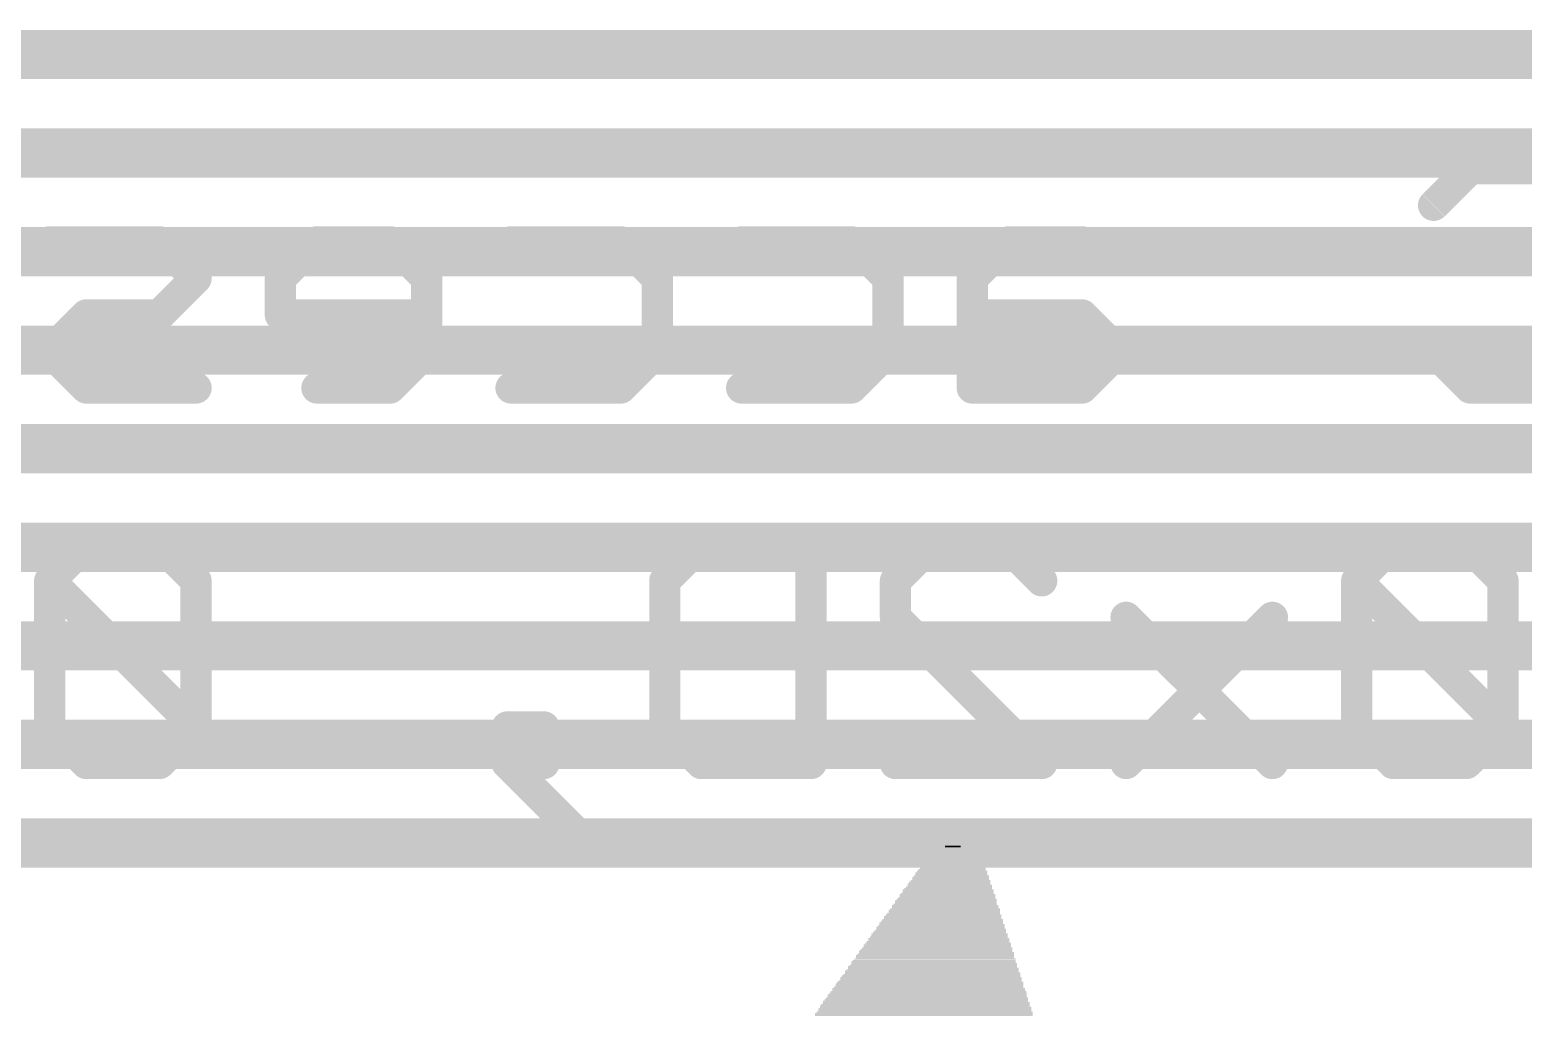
# Model space of a CAD drawing. Extents: x -8.6 to 30.2, y -8.2 to 38.7.
# Drawn here: x 9.16 to 15.21, y 21.39 to 25.39 of the extents above; entities that cross this region are included whole.
import ezdxf

# ---------------------------------------------------------------- set-up
doc = ezdxf.new("R2010")
doc.units = 0
for name, color, linetype in [('1', 12, 'CONTINUOUS'), ('21', 40, 'CONTINUOUS'), ('22', 6, 'CONTINUOUS')]:
    doc.layers.add(name, color=color, linetype=linetype)

# ---------------------------------------------------------------- blocks, each defined once
blk = doc.blocks.new('RECT')
blk.add_solid([(-0.5, -0.5), (0.5, -0.5), (-0.5, 0.5), (0.5, 0.5)])

msp = doc.modelspace()

# ---------------------------------------------------------------- linework, layer by layer
at = {"layer": '1', "const_width": 0.2}
for points in [[(2.8, 25.293), (22.6, 25.293)], [(3.2, 24.893), (22.2, 24.893)], [(3.6, 24.493), (21.8, 24.493)], [(4, 24.093), (21.4, 24.093)], [(4.4, 23.693), (21, 23.693)], [(4.8, 23.293), (20.6, 23.293)], [(5.2, 22.893), (20.2, 22.893)], [(5.6, 22.493), (19.8, 22.493)], [(6, 22.093), (19.4, 22.093)]]:
    msp.add_lwpolyline(points, dxfattribs=at)
at = {"layer": '22', "const_width": 0.127}
for points in [[(14.8499, 24.681), (14.9982, 24.8293)], [(14.9982, 24.8293), (15.2948, 24.8293)], [(9.6817, 24.5327), (9.2368, 24.5327)], [(9.83, 24.3844), (9.6817, 24.5327)], [(10.3206, 24.5327), (10.1723, 24.3844)], [(10.6172, 24.5327), (10.3206, 24.5327)], [(10.7655, 24.3844), (10.6172, 24.5327)], [(11.1078, 24.5327), (11.5527, 24.5327)], [(11.5527, 24.5327), (11.701, 24.3844)], [(12.0433, 24.5327), (12.4882, 24.5327)], [(12.4882, 24.5327), (12.6365, 24.3844)], [(13.1271, 24.5327), (12.9789, 24.3844)], [(13.4237, 24.5327), (13.1271, 24.5327)], [(9.6817, 24.2361), (9.83, 24.3844)], [(10.1723, 24.3844), (10.1723, 24.2361)], [(10.7655, 24.0878), (10.7655, 24.3844)], [(11.701, 24.3844), (11.701, 24.0878)], [(12.6365, 24.3844), (12.6365, 24.0878)], [(12.9789, 24.3844), (12.9789, 23.9395)], [(9.2368, 24.0878), (9.3851, 24.2361)], [(9.3851, 24.2361), (9.6817, 24.2361)], [(10.1723, 24.2361), (10.7655, 24.2361)], [(13.4237, 24.2361), (12.9789, 24.2361)], [(13.572, 24.0878), (13.4237, 24.2361)], [(9.3851, 23.9395), (9.2368, 24.0878)], [(10.6172, 23.9395), (10.7655, 24.0878)], [(11.701, 24.0878), (11.5527, 23.9395)], [(12.6365, 24.0878), (12.4882, 23.9395)], [(13.4237, 23.9395), (13.572, 24.0878)], [(14.9982, 23.9395), (14.8499, 24.0878)], [(9.83, 23.9395), (9.3851, 23.9395)], [(10.3206, 23.9395), (10.6172, 23.9395)], [(11.5527, 23.9395), (11.1078, 23.9395)], [(12.4882, 23.9395), (12.0433, 23.9395)], [(12.9789, 23.9395), (13.4237, 23.9395)], [(15.2948, 23.9395), (14.9982, 23.9395)], [(9.3851, 23.3053), (9.2368, 23.157)], [(9.6817, 23.3053), (9.3851, 23.3053)], [(9.83, 23.157), (9.6817, 23.3053)], [(11.7315, 23.157), (11.8798, 23.3053)], [(11.8798, 23.3053), (12.3247, 23.3053)], [(12.3247, 23.3053), (12.3247, 22.4155)], [(12.667, 23.157), (12.8153, 23.3053)], [(12.8153, 23.3053), (13.1119, 23.3053)], [(13.1119, 23.3053), (13.2602, 23.157)], [(14.6864, 23.3053), (14.5381, 23.157)], [(14.9829, 23.3053), (14.6864, 23.3053)], [(15.1312, 23.157), (14.9829, 23.3053)], [(9.2368, 23.157), (9.2368, 22.5638)], [(9.83, 22.5638), (9.2368, 23.157)], [(9.83, 22.5638), (9.83, 23.157)], [(11.7315, 22.5638), (11.7315, 23.157)], [(12.667, 23.0087), (12.667, 23.157)], [(14.5381, 23.157), (14.5381, 22.5638)], [(15.1312, 22.5638), (14.5381, 23.157)], [(15.1312, 22.5638), (15.1312, 23.157)], [(13.2602, 22.4155), (12.667, 23.0087)], [(14.1957, 23.0087), (13.6025, 22.4155)], [(14.1957, 22.4155), (13.6025, 23.0087)], [(9.2368, 22.5638), (9.3851, 22.4155)], [(9.6817, 22.4155), (9.83, 22.5638)], [(11.0926, 22.4155), (11.0926, 22.5638)], [(11.0926, 22.5638), (11.2409, 22.5638)], [(11.2409, 22.5638), (11.2409, 22.4155)], [(11.8798, 22.4155), (11.7315, 22.5638)], [(14.5381, 22.5638), (14.6864, 22.4155)], [(14.9829, 22.4155), (15.1312, 22.5638)], [(9.3851, 22.4155), (9.6817, 22.4155)], [(11.3892, 22.1189), (11.0926, 22.4155)], [(11.2409, 22.4155), (11.0926, 22.4155)], [(12.3247, 22.4155), (11.8798, 22.4155)], [(12.667, 22.4155), (13.2602, 22.4155)], [(14.6864, 22.4155), (14.9829, 22.4155)]]:
    msp.add_lwpolyline(points, dxfattribs=at)
at = {"layer": '22', "const_width": 0.0635}
for points in [[(14.9982, 24.861, 1), (14.9982, 24.7975)], [(15.0206, 24.8068, 1), (14.9757, 24.8517)], [(14.8274, 24.7034, 1), (14.8723, 24.6585)], [(9.2368, 24.5644, 1), (9.2368, 24.5009)], [(9.7041, 24.5551, 1), (9.6592, 24.5102)], [(9.6817, 24.5009, 1), (9.6817, 24.5644)], [(10.3206, 24.5644, 1), (10.3206, 24.5009)], [(10.343, 24.5102, 1), (10.2981, 24.5551)], [(10.6396, 24.5551, 1), (10.5947, 24.5102)], [(10.6172, 24.5009, 1), (10.6172, 24.5644)], [(11.1078, 24.5644, 1), (11.1078, 24.5009)], [(11.5751, 24.5551, 1), (11.5302, 24.5102)], [(11.5527, 24.5009, 1), (11.5527, 24.5644)], [(12.0433, 24.5644, 1), (12.0433, 24.5009)], [(12.5107, 24.5551, 1), (12.4658, 24.5102)], [(12.4882, 24.5009, 1), (12.4882, 24.5644)], [(13.1271, 24.5644, 1), (13.1271, 24.5009)], [(13.1496, 24.5102, 1), (13.1047, 24.5551)], [(13.4237, 24.5009, 1), (13.4237, 24.5644)], [(9.8075, 24.3619, 1), (9.8524, 24.4068)], [(9.8524, 24.3619, 1), (9.8075, 24.4068)], [(10.204, 24.3844, 1), (10.1405, 24.3844)], [(10.1498, 24.4068, 1), (10.1947, 24.3619)], [(10.7972, 24.3844, 1), (10.7337, 24.3844)], [(10.743, 24.3619, 1), (10.7879, 24.4068)], [(11.7327, 24.3844, 1), (11.6692, 24.3844)], [(11.6785, 24.3619, 1), (11.7234, 24.4068)], [(12.6683, 24.3844, 1), (12.6048, 24.3844)], [(12.6141, 24.3619, 1), (12.659, 24.4068)], [(13.0106, 24.3844, 1), (12.9471, 24.3844)], [(12.9564, 24.4068, 1), (13.0013, 24.3619)], [(9.3851, 24.2678, 1), (9.3851, 24.2043)], [(9.4075, 24.2136, 1), (9.3626, 24.2585)], [(9.6592, 24.2585, 1), (9.7041, 24.2136)], [(9.6817, 24.2043, 1), (9.6817, 24.2678)], [(10.1723, 24.2678, 1), (10.1723, 24.2043)], [(10.7655, 24.2043, 1), (10.7655, 24.2678)], [(12.9789, 24.2678, 1), (12.9789, 24.2043)], [(13.4462, 24.2585, 1), (13.4013, 24.2136)], [(13.4237, 24.2043, 1), (13.4237, 24.2678)], [(10.1405, 24.2361, 1), (10.204, 24.2361)], [(9.2592, 24.1102, 1), (9.2143, 24.0653)], [(9.2143, 24.1102, 1), (9.2592, 24.0653)], [(10.7337, 24.0878, 1), (10.7972, 24.0878)], [(10.7879, 24.0653, 1), (10.743, 24.1102)], [(11.6692, 24.0878, 1), (11.7327, 24.0878)], [(11.7234, 24.0653, 1), (11.6785, 24.1102)], [(12.6048, 24.0878, 1), (12.6683, 24.0878)], [(12.659, 24.0653, 1), (12.6141, 24.1102)], [(13.5945, 24.0653, 1), (13.5496, 24.1102)], [(13.5496, 24.0653, 1), (13.5945, 24.1102)], [(14.8723, 24.1102, 1), (14.8274, 24.0653)], [(9.3851, 23.9713, 1), (9.3851, 23.9078)], [(9.3626, 23.917, 1), (9.4075, 23.962)], [(9.83, 23.9078, 1), (9.83, 23.9713)], [(10.3206, 23.9713, 1), (10.3206, 23.9078)], [(10.5947, 23.962, 1), (10.6396, 23.917)], [(10.6172, 23.9078, 1), (10.6172, 23.9713)], [(11.1078, 23.9713, 1), (11.1078, 23.9078)], [(11.5302, 23.962, 1), (11.5751, 23.917)], [(11.5527, 23.9078, 1), (11.5527, 23.9713)], [(12.0433, 23.9713, 1), (12.0433, 23.9078)], [(12.4658, 23.962, 1), (12.5107, 23.917)], [(12.4882, 23.9078, 1), (12.4882, 23.9713)], [(12.9789, 23.9713, 1), (12.9789, 23.9078)], [(13.4013, 23.962, 1), (13.4462, 23.917)], [(13.4237, 23.9078, 1), (13.4237, 23.9713)], [(14.9982, 23.9713, 1), (14.9982, 23.9078)], [(14.9757, 23.917, 1), (15.0206, 23.962)], [(12.9471, 23.9395, 1), (13.0106, 23.9395)], [(9.3851, 23.337, 1), (9.3851, 23.2735)], [(9.4075, 23.2828, 1), (9.3626, 23.3277)], [(9.7041, 23.3277, 1), (9.6592, 23.2828)], [(9.6817, 23.2735, 1), (9.6817, 23.337)], [(11.8798, 23.337, 1), (11.8798, 23.2735)], [(11.9022, 23.2828, 1), (11.8573, 23.3277)], [(12.3564, 23.3053, 1), (12.2929, 23.3053)], [(12.3247, 23.2735, 1), (12.3247, 23.337)], [(12.8153, 23.337, 1), (12.8153, 23.2735)], [(12.8378, 23.2828, 1), (12.7929, 23.3277)], [(13.1344, 23.3277, 1), (13.0894, 23.2828)], [(13.1119, 23.2735, 1), (13.1119, 23.337)], [(14.6864, 23.337, 1), (14.6864, 23.2735)], [(14.7088, 23.2828, 1), (14.6639, 23.3277)], [(15.0054, 23.3277, 1), (14.9605, 23.2828)], [(14.9829, 23.2735, 1), (14.9829, 23.337)], [(9.2685, 23.157, 1), (9.205, 23.157)], [(9.2592, 23.1794, 1), (9.2143, 23.1345)], [(9.2143, 23.1794, 1), (9.2592, 23.1345)], [(9.8617, 23.157, 1), (9.7982, 23.157)], [(9.8075, 23.1345, 1), (9.8524, 23.1794)], [(11.7633, 23.157, 1), (11.6997, 23.157)], [(11.709, 23.1794, 1), (11.754, 23.1345)], [(12.6988, 23.157, 1), (12.6353, 23.157)], [(12.6446, 23.1794, 1), (12.6895, 23.1345)], [(13.2377, 23.1345, 1), (13.2826, 23.1794)], [(14.5698, 23.157, 1), (14.5063, 23.157)], [(14.5605, 23.1794, 1), (14.5156, 23.1345)], [(14.5156, 23.1794, 1), (14.5605, 23.1345)], [(15.163, 23.157, 1), (15.0995, 23.157)], [(15.1088, 23.1345, 1), (15.1537, 23.1794)], [(12.6895, 23.0311, 1), (12.6446, 22.9862)], [(12.6353, 23.0087, 1), (12.6988, 23.0087)], [(13.625, 23.0311, 1), (13.5801, 22.9862)], [(14.2182, 22.9862, 1), (14.1733, 23.0311)], [(9.2592, 22.5862, 1), (9.2143, 22.5413)], [(9.205, 22.5638, 1), (9.2685, 22.5638)], [(9.7982, 22.5638, 1), (9.8617, 22.5638)], [(9.8075, 22.5413, 1), (9.8524, 22.5862)], [(9.8524, 22.5413, 1), (9.8075, 22.5862)], [(11.1243, 22.5638, 1), (11.0608, 22.5638)], [(11.0926, 22.5955, 1), (11.0926, 22.532)], [(11.2726, 22.5638, 1), (11.2091, 22.5638)], [(11.2409, 22.532, 1), (11.2409, 22.5955)], [(11.6997, 22.5638, 1), (11.7633, 22.5638)], [(11.754, 22.5862, 1), (11.709, 22.5413)], [(14.5063, 22.5638, 1), (14.5698, 22.5638)], [(14.5605, 22.5862, 1), (14.5156, 22.5413)], [(15.0995, 22.5638, 1), (15.163, 22.5638)], [(15.1088, 22.5413, 1), (15.1537, 22.5862)], [(15.1537, 22.5413, 1), (15.1088, 22.5862)], [(9.3851, 22.4473, 1), (9.3851, 22.3838)], [(9.6817, 22.3838, 1), (9.6817, 22.4473)], [(11.115, 22.438, 1), (11.0701, 22.393)], [(11.0926, 22.4473, 1), (11.0926, 22.3838)], [(11.2409, 22.3838, 1), (11.2409, 22.4473)], [(11.8798, 22.4473, 1), (11.8798, 22.3838)], [(12.3247, 22.3838, 1), (12.3247, 22.4473)], [(12.667, 22.4473, 1), (12.667, 22.3838)], [(13.2602, 22.3838, 1), (13.2602, 22.4473)], [(14.6864, 22.4473, 1), (14.6864, 22.3838)], [(14.9829, 22.3838, 1), (14.9829, 22.4473)], [(9.3626, 22.393, 1), (9.4075, 22.438)], [(9.6592, 22.438, 1), (9.7041, 22.393)], [(11.0608, 22.4155, 1), (11.1243, 22.4155)], [(11.2091, 22.4155, 1), (11.2726, 22.4155)], [(11.8573, 22.393, 1), (11.9022, 22.438)], [(12.2929, 22.4155, 1), (12.3564, 22.4155)], [(13.2377, 22.393, 1), (13.2826, 22.438)], [(13.5801, 22.438, 1), (13.625, 22.393)], [(14.1733, 22.393, 1), (14.2182, 22.438)], [(14.6639, 22.393, 1), (14.7088, 22.438)], [(14.9605, 22.438, 1), (15.0054, 22.393)], [(11.3667, 22.0965, 1), (11.4116, 22.1414)]]:
    msp.add_lwpolyline(points, format="xyb", dxfattribs=at)

# ---------------------------------------------------------------- block references
at = {"layer": '21'}
for p, xscale, yscale in [((12.9032, 22.0472), 0.1842, 0.0064), ((12.9032, 22.0536), 0.1714, 0.0063), ((12.9064, 22.0599), 0.1524, 0.0064), ((12.9032, 22.0663), 0.1334, 0.0063), ((12.9, 22.0726), 0.1016, 0.0064), ((12.9001, 22.079), 0.0635, 0.0063), ((12.8969, 21.9964), 0.2603, 0.0064), ((12.9001, 21.9901), 0.2667, 0.0063), ((12.9, 22.0028), 0.254, 0.0063), ((12.9001, 22.0091), 0.2413, 0.0064), ((12.9032, 22.0155), 0.235, 0.0063), ((12.9032, 22.0282), 0.2222, 0.0063), ((12.9032, 22.0218), 0.2222, 0.0064), ((12.9032, 22.0345), 0.2096, 0.0064), ((12.9032, 22.0409), 0.1968, 0.0063), ((12.8841, 21.9266), 0.3365, 0.0063), ((12.8873, 21.9329), 0.3302, 0.0064), ((12.8905, 21.9393), 0.3238, 0.0063), ((12.8905, 21.952), 0.3112, 0.0063), ((12.8905, 21.9456), 0.3112, 0.0064), ((12.8937, 21.9583), 0.3048, 0.0064), ((12.8937, 21.971), 0.2921, 0.0064), ((12.8937, 21.9647), 0.2921, 0.0063), ((12.8969, 21.9774), 0.2857, 0.0063), ((12.8969, 21.9837), 0.2731, 0.0064), ((12.8746, 21.8631), 0.4064, 0.0063), ((12.8747, 21.8694), 0.3937, 0.0064), ((12.8778, 21.8821), 0.3874, 0.0064), ((12.8778, 21.8758), 0.3874, 0.0063), ((12.8778, 21.8885), 0.3746, 0.0063), ((12.881, 21.9012), 0.3683, 0.0063), ((12.881, 21.8948), 0.3683, 0.0064), ((12.881, 21.9075), 0.3556, 0.0064), ((12.8841, 21.9139), 0.3493, 0.0063), ((12.8874, 21.9202), 0.3429, 0.0064), ((12.8619, 21.8059), 0.4572, 0.0064), ((12.8651, 21.8186), 0.4508, 0.0064), ((12.8651, 21.8123), 0.4508, 0.0063), ((12.8682, 21.825), 0.4445, 0.0063), ((12.8683, 21.8377), 0.4318, 0.0063), ((12.8683, 21.8313), 0.4318, 0.0064), ((12.8682, 21.844), 0.4191, 0.0064), ((12.8715, 21.8567), 0.4127, 0.0064), ((12.8715, 21.8504), 0.4127, 0.0063), ((12.8493, 21.7488), 0.5207, 0.0063), ((12.8524, 21.7424), 0.527, 0.0064), ((12.8524, 21.7551), 0.5144, 0.0064), ((12.8524, 21.7678), 0.5016, 0.0064), ((12.8556, 21.7614), 0.508, 0.0063), ((12.8556, 21.7742), 0.4953, 0.0063), ((12.8588, 21.7805), 0.4889, 0.0064), ((12.8588, 21.7932), 0.4763, 0.0064), ((12.8588, 21.7869), 0.4763, 0.0063), ((12.862, 21.7995), 0.4699, 0.0063), ((12.8397, 21.6852), 0.5906, 0.0063), ((12.8397, 21.6916), 0.5778, 0.0064), ((12.8429, 21.7043), 0.5715, 0.0064), ((12.8429, 21.698), 0.5715, 0.0063), ((12.8429, 21.7107), 0.5588, 0.0063), ((12.846, 21.7233), 0.5525, 0.0063), ((12.846, 21.717), 0.5525, 0.0064), ((12.846, 21.7297), 0.5397, 0.0064), ((12.8492, 21.7361), 0.5334, 0.0063), ((12.827, 21.6218), 0.654, 0.0063), ((12.827, 21.6345), 0.6414, 0.0063), ((12.827, 21.6281), 0.6414, 0.0064), ((12.8302, 21.6408), 0.635, 0.0064), ((12.8302, 21.6535), 0.6223, 0.0064), ((12.8334, 21.6471), 0.6287, 0.0063), ((12.8334, 21.6599), 0.6159, 0.0063), ((12.8365, 21.6662), 0.6096, 0.0064), ((12.8366, 21.6789), 0.5969, 0.0064), ((12.8366, 21.6726), 0.5969, 0.0063), ((12.8143, 21.5709), 0.7048, 0.0063), ((12.8175, 21.5646), 0.7112, 0.0064), ((12.8175, 21.5773), 0.6985, 0.0064), ((12.8175, 21.59), 0.6858, 0.0064), ((12.8207, 21.5837), 0.6921, 0.0063), ((12.8207, 21.5964), 0.6795, 0.0063), ((12.8239, 21.6027), 0.6731, 0.0064), ((12.8207, 21.609), 0.6667, 0.0063), ((12.8238, 21.6154), 0.6604, 0.0064), ((12.8016, 21.5011), 0.781, 0.0064), ((12.8016, 21.5075), 0.7684, 0.0063), ((12.8048, 21.5202), 0.762, 0.0063), ((12.8048, 21.5138), 0.762, 0.0064), ((12.8079, 21.5265), 0.7557, 0.0064), ((12.8079, 21.5328), 0.7429, 0.0063), ((12.8111, 21.5456), 0.7366, 0.0063), ((12.8111, 21.5392), 0.7366, 0.0064), ((12.8112, 21.5519), 0.7239, 0.0064), ((12.8143, 21.5583), 0.7176, 0.0063), ((12.7889, 21.4503), 0.8318, 0.0064), ((12.7921, 21.444), 0.8382, 0.0063), ((12.7921, 21.4566), 0.8255, 0.0063), ((12.7953, 21.463), 0.8191, 0.0064), ((12.7953, 21.4757), 0.8065, 0.0064), ((12.7953, 21.4694), 0.8065, 0.0063), ((12.7985, 21.4821), 0.8001, 0.0063), ((12.8016, 21.4884), 0.7938, 0.0064), ((12.8016, 21.4947), 0.781, 0.0063), ((12.7826, 21.3995), 0.8827, 0.0064), ((12.7826, 21.3932), 0.8827, 0.0063), ((12.7858, 21.4059), 0.8763, 0.0063), ((12.7857, 21.4185), 0.8636, 0.0063), ((12.7857, 21.4122), 0.8636, 0.0064), ((12.7889, 21.4249), 0.8572, 0.0064), ((12.7858, 21.4313), 0.8509, 0.0063), ((12.7889, 21.4376), 0.8446, 0.0064)]:
    msp.add_blockref('RECT', p, dxfattribs=dict(at, xscale=xscale, yscale=yscale))

doc.saveas('drawing.dxf')
